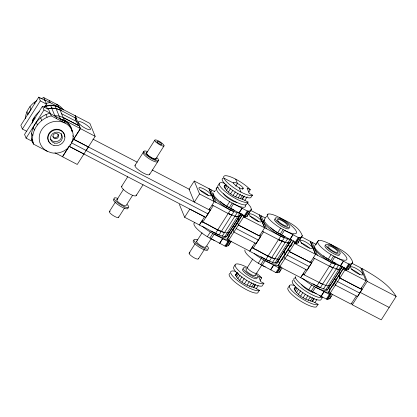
<?xml version="1.0" encoding="UTF-8"?>
<svg xmlns="http://www.w3.org/2000/svg" width="417" height="417" viewBox="0 0 417 417"><rect width="100%" height="100%" fill="white"/><g stroke="black" fill="none" stroke-linecap="round" stroke-linejoin="round"><path stroke-width="0.63" d="M32.161 123.135C32.896 118.616 35.664 114.394 39.334 111.688M33.459 121.175L34.001 118.016L35.153 118.167M72.793 135.608L73.23 136.687C72.944 141.035 70.963 145.074 67.882 148.124A17.227 15.752 -22.2 0 1 51.312 152.752L47.257 151.282L33.469 144.105C27.074 131.652 37.155 115.905 50.181 113.195L51.281 115.89L65.177 123.119L64.296 120.966L50.4 113.737M25.265 118.798C25.729 111.375 30.389 104.318 36.863 100.695M33.469 144.105C29.581 131.835 39.234 118.605 51.281 115.89M194.682 222.678L193.874 223.486L194.061 224.899L195.239 226.832A17.227 4.279 32.5 0 0 207.343 236.726L224.966 246.066L226.457 246.254L228.422 245.702L228.829 244.737M224.966 246.066L243.627 216.887L264.607 227.802L259.327 214.875L264.644 227.76L259.416 235.965L238.503 225.071L237.544 222.741L242.678 214.593L243.627 216.887L245.066 217.043L247.031 216.496L247.641 215.047M247.031 216.496L251.378 209.178L250.591 206.921L247.557 203.095M244.821 249.992L245.008 251.409L246.186 253.338A17.227 4.279 32.5 0 0 258.29 263.231L275.913 272.577L277.399 272.76L279.369 272.212L280.657 269.69M289.45 251.576L294.569 243.392L315.554 254.307L310.269 241.38L315.591 254.266L310.363 262.475L289.45 251.576L288.491 249.246L293.625 241.099L294.569 243.392L296.007 243.554L297.978 243.002L298.588 241.552M297.978 243.002L302.32 235.688C298.744 225.826 287.641 221.896 279.187 217.403M295.267 276.492L295.455 277.91L296.633 279.838A17.227 4.279 32.5 0 0 308.736 289.732L326.36 299.078L327.845 299.26L329.816 298.713L330.222 297.743M352.193 263.424L360.7 267.85L365.985 280.777L360.788 288.945L339.881 278.045L338.922 275.715L344.056 267.573L345 269.862L346.438 270.023L348.409 269.476L349.019 268.022M348.409 269.476L352.751 262.157C349.175 252.295 338.072 248.365 329.618 243.872M243.627 216.887L247.312 210.997L248.798 211.179L250.763 210.632M294.569 243.392L298.254 237.502L299.745 237.685L301.71 237.137M339.881 278.045L348.685 263.971L350.171 264.159L352.141 263.612M244.372 216.96L248.052 211.091M295.314 243.465L298.994 237.596M345.745 269.935L349.425 264.065M68.732 146.847L62.498 156.709L55.008 152.81M209.532 208.604L210.257 210.371L205.779 217.408L69.159 146.325L62.514 156.776L77.265 164.454L95.165 136.323L89.89 123.401L59.052 107.357L55.044 105.902L50.702 105.496L46.323 106.168L44.562 106.898M184.632 217.273L189.813 209.12L204.58 216.783L199.383 224.951L184.632 217.273L179.357 204.351M209.824 238.164L212.821 233.442L227.99 241.401L227.056 239.097L237.508 222.725L237.956 222.683L237.544 222.741M228.459 237.612L228.334 236.528L238.743 220.145L238.868 221.229M228.949 236.866L229.647 235.772M231.044 233.572L231.743 232.472M235.204 227.02L236.236 225.394M226.457 246.254L229.845 240.917M229.032 244.253L231.07 241.052M228.422 245.702L231.133 241.438M259.874 234.797L260.599 236.564L256.121 243.601L233.984 232.107L233.03 229.762L233.489 229.725M260.766 264.67L263.763 259.953L278.931 267.907L284.936 258.613L307.079 270.138L311.556 263.101L310.837 261.339M280.391 256.966L281.089 255.866M282.486 253.672L283.534 252.019M284.576 250.419L285.609 248.793M286.646 247.172L287.334 246.087M279.406 264.117L279.281 263.033L285.218 253.698L283.883 251.472L285.223 253.724L293.558 240.645M283.993 256.304L288.47 249.262L288.918 249.225L288.491 249.246M282.34 259.53L283.039 258.431M288.47 249.262L289.419 251.607L284.941 258.644L283.987 256.273L278.003 265.603L276.435 265.712L273.661 265.155L270.675 269.851M277.399 272.76L281.131 266.89M279.369 272.212L282.08 267.943M311.212 291.17L314.209 286.453L329.378 294.407L339.86 278.076L338.906 275.731L339.355 275.694L338.922 275.715M329.852 290.618L329.727 289.534L343.989 267.115M321.121 296.351L324.103 291.655L326.881 292.213L328.45 292.108L338.906 275.731M332.787 286.031L333.485 284.931M334.882 282.736L336.258 280.568M327.845 299.26L331.239 293.928M330.426 297.258L331.103 296.19M329.816 298.713L332.526 294.444M361.278 287.808L361.998 289.57L357.52 296.612L335.383 285.113L334.434 282.773M44.51 107.164L46.464 104.099L44.942 100.351L38.771 97.14L20.85 125.293L22.377 129.035L26.86 131.371M22.377 129.035L40.298 100.883L38.771 97.14M42.482 106.241L44.009 109.984L50.181 113.195L48.648 109.457L42.482 106.241L24.567 134.404L26.094 138.147L32.328 141.389M26.094 138.147L44.009 109.984M69.801 145.325L70.442 144.318M75.143 115.728L80.408 128.644L71.401 142.807L86.147 150.501L88.388 146.972L210.257 210.371M121.587 186.456L127.753 176.751M134.978 165.393L143.912 151.35M109.327 211.638L115.373 202.136M116.791 199.905L123.63 189.151M146.576 153.07L154.78 140.159M155.864 158.736L164.069 145.83M118.616 217.304L124.662 207.802M132.58 195.354L126.08 205.571A5.457 1.355 32.5 0 1 119.867 203.319A5.457 1.355 32.5 0 1 117.604 199.602M136.197 195.557L143.052 184.778M149.594 174.494L158.523 160.456M194.254 181.02L189.063 189.177L194.338 202.094L199.529 193.941L194.254 181.02L214.797 191.69M219.259 183.621L217.705 186.065A17.227 4.279 32.5 0 0 229.267 198.101A17.227 4.279 32.5 0 0 246.228 204.768L248.058 202.047L242.454 199.128C235.407 197.601 227.265 193.306 224.148 186.602L225.769 184.048M214.369 191.778L215.365 190.215M216.027 189.172L217.022 187.608A17.227 4.279 32.5 0 1 218.096 187.436M209.089 209.782L214.302 201.567L209 188.687L214.286 201.614L216.063 202.485C223.898 206.092 231.112 211.638 239.749 213.228L237.508 216.746C228.281 214.859 220.536 208.881 212.06 205.086M225.66 184.533L224.148 186.602M224.273 187.551L226.222 184.481M224.471 232.655L217.705 229.913L201.573 221.521L199.336 225.039L201.098 225.957C209.49 229.152 217.168 236.481 226.52 236.564L229.496 232.305L228.756 232.994C219.212 232.967 211.341 225.388 202.787 222.105L213.233 205.675M225.055 188.833L227.004 185.768M226.447 190.376L228.719 186.8M189.12 253.155L195.166 243.648M196.584 241.422L202.057 232.816M228.344 192.065L230.617 188.489M230.622 193.79L232.894 190.215M235.808 186.086L237.466 183.48L235.704 179.164M233.124 195.432L235.397 191.856M207.343 236.726L210.33 232.034A17.227 4.279 32.5 0 1 202.136 226.123M244.367 215.704L226.702 206.347L229.684 201.656A17.227 4.279 32.5 0 1 217.58 191.757L216.334 189.396L216.215 188.411L217.022 187.608M235.683 196.876L237.956 193.3M229.194 207.76L232.191 203.048L247.312 210.997M242.491 189.172L243.153 188.13A5.744 1.428 32.5 0 0 238.618 184.121L237.341 183.407A5.744 1.428 32.5 0 0 233.442 182.677L233.541 183.167A5.744 1.428 32.5 0 0 238.065 187.129L239.342 187.843A5.744 1.428 32.5 0 0 243.236 188.573L243.142 188.083M198.409 258.821L204.455 249.319M205.873 247.088L211.346 238.482M215.495 233.39L230.403 210.006M238.117 198.033L240.395 194.452M240.27 198.81L242.548 195.234M231.722 215.021L219.066 234.969A17.05 4.233 32.5 0 1 211.643 231.112M228.193 213.483L231.763 215.063L233.973 211.586A17.05 4.233 32.5 0 1 213.41 196.021L211.648 195.104M241.99 199.17L243.94 196.099M242.454 199.128L244.404 196.063M248.787 192.065L250.278 189.714L249.559 188.917A17.227 4.279 32.5 0 0 227.015 175.833A17.227 4.279 32.5 0 0 231.054 185.732A17.227 4.279 32.5 0 0 252.196 195.38L252.478 195.099L249.288 193.441L247.088 188.057L250.278 189.714M244.868 200.384L247.145 196.808M222.23 236.173L234.917 216.178L237.471 216.704L239.207 216.564L239.947 215.829M234.959 216.22L237.195 212.701M219.634 243.293L222.615 238.597M219.728 243.34L222.714 238.649L225.488 239.207L227.552 239.066M238.988 212.915L241.975 208.219M242.068 208.271L239.087 212.962L240.197 213.186M224.784 236.7L237.471 216.704M252.478 195.099L250.706 197.726A17.227 4.279 32.5 0 1 231.894 189.803A17.227 4.279 32.5 0 1 222.991 178.215M228.756 232.994L239.207 216.564M237.508 216.746L239.249 216.605L241.167 213.593M241.266 213.858L226.52 236.564M238.889 221.26L238.764 220.176L242.611 214.14M245.066 217.043L248.798 211.179M247.985 214.51L249.34 212.378M250.018 211.315L251.378 209.178M235.11 264.873L233.556 267.318A17.227 4.279 32.5 0 0 245.123 279.354A17.227 4.279 32.5 0 0 262.079 286.02L263.914 283.299L260.724 281.637L258.524 276.252L261.72 277.915L260.166 280.354M266.645 216.199L264.175 219.613L264.368 221.031A17.227 4.279 32.5 0 0 277.644 232.853L295.314 242.209M267.307 215.156L267.969 214.114A17.227 4.279 32.5 0 1 293.047 227.156A17.227 4.279 32.5 0 1 284.467 230.33L281.48 235.026A17.227 4.279 32.5 0 0 285.139 236.752M254.923 242.975L249.726 251.143L228.745 240.228L227.807 237.919M229.949 273.453A17.227 4.279 32.5 0 0 238.852 285.04A17.227 4.279 32.5 0 0 257.664 292.963L259.437 290.341L253.833 287.422C246.786 285.895 238.639 281.6 235.522 274.897L237.148 272.343M237.038 272.827L235.522 274.897M279.098 259.181C269.554 259.155 261.683 251.576 253.124 248.292L263.575 231.862M235.647 275.84L237.596 272.775M236.434 277.128L238.706 273.552M237.82 278.665L240.098 275.09M247.375 267.469L252.801 258.936M239.718 280.36L241.996 276.784M241.996 282.085L244.273 278.504M244.503 283.727L246.775 280.146M258.29 263.231L261.277 258.54L263.763 259.953M277.644 232.853L280.631 228.162A17.227 4.279 32.5 0 1 268.527 218.268L267.281 215.902L267.161 214.922L267.969 214.114M247.057 285.171L249.335 281.595M280.135 234.265L283.138 229.553L298.254 237.502M255.168 275.481L261.751 265.134M268.048 256.054L278.493 239.629C282.028 241.026 285.65 243.299 289.591 242.803L290.284 242.016M268.048 256.106L251.915 247.714L249.679 251.232L265.837 259.582L268.048 256.106L274.808 258.848M262.402 231.279L278.535 239.676L280.745 236.199L287.537 238.894L290.091 239.421L287.85 242.939M249.496 286.323L251.774 282.747M251.649 287.104L253.922 283.529M253.369 287.459L255.319 284.394M253.833 287.422L255.783 284.358M265.837 259.582L272.572 262.366L285.259 242.366M287.537 238.894L285.301 242.413L278.535 239.676M256.247 288.679L258.196 285.614M270.576 269.799L273.562 265.103M289.935 239.421L292.916 234.729M275.126 262.892L287.808 242.892L289.544 242.757L276.862 262.757L275.126 262.892L272.572 262.366M293.015 234.776L290.029 239.473L291.139 239.697M289.424 242.814L288.376 244.461L289.711 246.687M289.591 242.803L291.509 239.785M291.608 240.051L276.862 262.757M290.675 246.478L292.072 244.279M296.007 243.554L299.745 237.685M299.604 239.952L302.32 235.688M289.294 285.88L287.803 288.225A17.227 4.279 32.5 0 0 299.364 300.261A17.227 4.279 32.5 0 0 316.326 306.928L318.098 304.301L312.495 301.387C305.447 299.854 297.3 295.564 294.183 288.861L295.486 286.818M335.57 263.221A17.227 4.279 32.5 0 1 331.911 261.495L334.898 256.799A17.227 4.279 32.5 0 0 343.472 253.63A17.227 4.279 32.5 0 0 318.4 240.583L314.606 246.082L314.793 247.5A17.227 4.279 32.5 0 0 328.075 259.327L345.745 268.678M316.076 244.232L318.4 240.583M305.864 269.481L300.673 277.649L279.687 266.734L278.754 264.425M295.372 287.303L294.183 288.861M294.308 289.805L295.934 287.25M304.233 274.594L314.533 258.404M295.095 291.092L297.045 288.027M296.482 292.63L298.754 289.054M298.379 294.324L300.657 290.743M300.657 296.044L302.935 292.468M303.164 297.686L305.437 294.11M308.736 289.732L311.718 285.04A17.227 4.279 32.5 0 1 302.57 278.28M328.075 259.327L331.062 254.631A17.227 4.279 32.5 0 1 318.958 244.737L317.78 242.803L317.592 241.391M305.718 299.135L307.996 295.559M330.566 260.734L333.569 256.022L348.685 263.971M322.57 284.175L302.862 274.219L300.621 277.743L316.784 286.088L329.456 266.166L333.047 267.761A17.05 4.233 32.5 0 1 329.962 266.322M316.784 286.088L323.519 288.872L326.068 289.403L341.038 265.926L338.484 265.4L331.692 262.705L329.482 266.182L313.349 257.784M308.158 300.287L310.43 296.711M310.311 301.069L312.583 297.493M312.031 301.423L313.98 298.358M312.495 301.387L314.116 298.833M323.519 288.872L338.484 265.4M314.908 302.643L316.857 299.578M321.022 296.299L324.009 291.608M340.366 265.89L343.347 261.198M343.446 261.245L340.46 265.942L341.57 266.166M319.386 295.601L322.576 297.264L320.741 299.979A17.227 4.279 32.5 0 1 301.929 292.056A17.227 4.279 32.5 0 1 293.031 280.474M326.068 289.403L327.809 289.262L342.133 266.791M341.247 268.558L327.809 289.262M342.555 266.562L340.507 269.293L338.766 269.434L336.217 268.902M343.201 269.653L344.249 268.006M346.438 270.023L350.171 264.159M349.696 266.953L350.713 265.358M351.734 263.758L352.751 262.157M361.258 269.502L361.92 268.454C374.607 275.793 388.316 283.623 396.15 296.445L381.258 319.86L352.302 304.796L351.583 303.034M356.311 295.981L351.119 304.149L330.134 293.234L329.201 290.93M352.302 304.796L367.195 281.376L361.92 268.454M75.242 120.002L76.269 118.397L75.19 115.77M71.505 142.463L80.413 128.561L79.339 125.934L63.118 117.495L60.043 109.958L56.034 108.498L51.692 108.097L47.314 108.764M225.706 246.16L229.491 240.301M276.653 272.666L280.433 266.807L279.687 266.734M327.1 299.166L330.879 293.307M275.913 272.577L278.931 267.907L278.003 265.603L278.499 265.572M326.36 299.078L329.378 294.407L328.45 292.108L328.945 292.072M248.058 202.047L247.781 202.323A17.227 4.279 32.5 0 1 225.55 191.815A17.227 4.279 32.5 0 1 224.403 183.209M239.249 216.605L239.989 215.87M264.399 219.973L263.596 220.77L263.752 222.214L266.406 228.678L280.745 236.199M279.098 259.233L279.838 258.446M263.914 283.299L263.633 283.576A17.227 4.279 32.5 0 1 238.56 270.529A17.227 4.279 32.5 0 1 247.14 267.36M259.437 290.341L259.155 290.618A17.227 4.279 32.5 0 1 236.929 280.104A17.227 4.279 32.5 0 1 235.777 271.498M330.796 284.983L330.045 285.739L328.309 285.88M322.576 297.264L322.294 297.54A17.227 4.279 32.5 0 1 302.294 288.757A17.227 4.279 32.5 0 1 295.653 277.863M318.098 304.301L317.817 304.582A17.227 4.279 32.5 0 1 295.59 294.068A17.227 4.279 32.5 0 1 294.438 285.463M40.845 98.631L43.842 97.656L57.739 104.891L58.615 107.049L44.718 99.814L43.842 97.656M46.271 103.234L50.113 102.624L49.237 100.466M61.674 110.912A17.05 15.591 -22.2 0 0 60.126 109.989L56.118 108.535L51.776 108.128L47.397 108.801L46.323 106.168M330.055 285.718L328.32 285.859L325.755 285.353M59.026 118.584L64.275 120.153L95.165 136.323M338.797 269.45L333.021 267.745M77.578 125.017L63.202 117.521L59.11 116.041L56.034 108.498M325.766 285.332L322.56 284.196A17.05 4.233 32.5 0 1 320.001 283.018M250.82 210.449L265.139 217.882M301.762 236.955L316.081 244.388M260.599 236.564L238.461 225.065L237.508 222.725M289.419 251.607L311.556 263.101M339.86 278.076L361.998 289.57M236.22 228.589L258.358 240.083M287.177 255.126L309.315 266.619M337.619 281.595L359.756 293.094M223.861 178.09L233.53 183.12M60.043 109.958L76.269 118.397M40.298 100.883L46.464 104.099M61.58 113.726L76.504 121.488M261.991 221.297L263.752 222.214A17.05 4.233 32.5 0 0 284.316 237.779L269.403 261.162A17.05 4.233 32.5 0 1 262.528 257.628M312.938 247.802L314.699 248.725A17.05 4.233 32.5 0 0 335.258 264.284L320.35 287.667A17.05 4.233 32.5 0 1 312.932 283.81M264.644 227.76L266.406 228.678M315.591 254.266L331.692 262.705M199.529 193.941L214.286 201.614M367.195 281.376L396.15 296.445M345 269.862L365.985 280.777M92.913 139.137L137.214 162.187M152.174 169.969L189.573 189.427M360.199 292.38L389.155 307.444M86.157 150.506L208.015 213.89M69.159 146.325L83.916 154.019M331.062 254.631L333.569 256.022M280.631 228.162L283.138 229.553M229.684 201.656L232.191 203.048M311.718 285.04L314.209 286.453M210.33 232.034L212.821 233.442M261.72 277.915L260.995 277.117A17.227 4.279 32.5 0 0 256.252 273.093M339.141 271.488L340.142 273.156L340.267 274.24M334.663 278.53L335.664 280.198L335.789 281.277M328.726 287.866L329.727 289.534M277.946 260.813L279.281 263.033M237.742 218.482L238.764 220.176M233.265 225.519L234.271 227.187M227.338 234.86L228.334 236.528M312.052 242.308L317.353 255.183M261.105 215.797L263.752 222.214M210.762 189.605L216.063 202.485M44.718 99.814L44.942 100.351M78.042 125.256L74.966 117.719M303.368 273.067L304.082 274.829M239.217 187.77L240.979 192.086M252.405 246.53L253.124 248.292M202.068 220.338L202.787 222.105M59.052 107.357L60.126 109.989M63.202 117.521L64.275 120.153A17.05 15.591 -22.2 0 1 72.204 131.814M55.044 105.902L56.118 108.535M60.267 118.699L59.188 116.067L54.768 115.634L51.692 108.097M55.795 116.541L56.676 118.694M50.702 105.496L51.776 108.128M54.851 115.66L55.279 116.713M45.985 114.56L47.085 117.25M40.637 117.787L41.731 120.477M34.293 102.248L34.95 103.864M29.925 106.611L31.025 109.306L27.944 114.513L26.844 111.819M36.269 122.155L37.368 124.845M34.001 118.016L34.429 119.069M33.188 127.362L34.288 130.052M31.603 133.054L32.703 135.744M25.26 117.511L25.698 118.59M31.619 138.851L32.719 141.54M31.973 140.049L33.094 142.828M213.228 193.107L213.421 194.525A17.227 4.279 32.5 0 0 226.702 206.347M285.218 253.698L285.348 254.808M234.265 227.187L234.396 228.271M314.543 247.276L314.699 248.725M213.254 194.577L213.41 196.021M32.641 121.634A17.227 15.747 -22.2 0 1 32.907 119.252M44.53 106.226A17.227 15.747 -22.2 0 1 61.612 109.082M56.06 104.135A17.227 15.747 -22.2 0 1 63.462 110.052M61.242 133.57A6.031 5.515 -22.2 0 1 58.354 140.972A6.031 5.515 -22.2 0 1 50.52 139.049M49.3 142.239A8.611 7.876 -22.3 0 1 53.715 129.703A8.611 7.876 -22.3 0 1 64.713 136.917M50.822 143.667A8.611 7.876 -22.3 0 1 50.009 143M60.846 119.643A17.227 15.752 -22.2 0 1 72.151 131.569M47.257 151.282A17.227 15.752 -22.2 0 1 48.158 123.635A17.227 15.752 -22.2 0 1 73.23 136.687M58.052 134.118A2.872 2.627 -22.2 0 1 52.928 136.594M60.606 108.29A17.034 15.465 -15.9 0 1 61.575 109.004M149.573 173.832A8.611 2.142 32.4 0 1 141.41 171.924A8.611 2.142 32.4 0 1 135.457 165.038M157 157.725A8.611 2.137 32.5 0 1 155.421 160.404A8.611 2.137 32.5 0 1 144.944 153.555A8.611 2.137 32.5 0 1 147.748 151.673M136.171 194.895A8.611 2.137 32.5 0 1 128.014 192.982A8.611 2.137 32.5 0 1 122.061 186.102M156.286 158.538A6.031 1.496 32.5 0 1 150.13 156.985A6.031 1.496 32.5 0 1 146.982 152.44M155.802 158.288A5.457 1.355 32.5 0 1 150.839 157.261A5.457 1.355 32.5 0 1 146.831 152.815M157.777 161.629A8.611 2.137 32.5 0 1 148.65 158.439A8.611 2.137 32.5 0 1 143.641 152.169M256.663 273.135A5.457 1.355 32.5 0 1 251.034 271.279A5.457 1.355 32.5 0 1 247.63 267.214M255.11 275.032A5.457 1.355 32.5 0 1 249.543 273.625A5.457 1.355 32.5 0 1 246.692 269.518M256.309 274.469A8.611 2.137 32.5 0 1 254.724 277.154A8.611 2.137 32.5 0 1 244.253 270.305A8.611 2.137 32.5 0 1 247.052 268.423M257.086 278.374A8.611 2.137 32.5 0 1 247.959 275.189A8.611 2.137 32.5 0 1 242.949 268.913M314.329 292.718A8.611 2.137 32.5 0 1 301.673 284.832M327.585 289.695A17.227 4.279 32.5 0 1 315.56 287.209L312.573 291.905A17.227 4.279 32.5 0 0 316.227 293.631M127.221 204.559A8.611 2.137 32.5 0 1 125.637 207.239A8.611 2.137 32.5 0 1 115.16 200.395A8.611 2.137 32.5 0 1 117.964 198.508M127.972 207.796A8.611 2.137 32.5 0 1 119.815 205.889A8.611 2.137 32.5 0 1 113.857 199.003M118.558 216.856A5.457 1.355 32.5 0 1 112.991 215.448A5.457 1.355 32.5 0 1 110.14 211.336M233.046 209.417A11.77 2.924 32.5 0 1 220.4 201.468M231.763 215.063A17.05 4.233 32.5 0 1 228.141 213.348M221.271 231.492A17.05 4.233 32.5 0 1 216.579 229.209M200.89 190.632A7.178 1.783 32.5 0 1 208.187 195.417M277.138 263.195A17.227 4.279 32.5 0 1 265.113 260.708L262.126 265.4A17.227 4.279 32.5 0 0 265.285 266.916M261.277 258.54A17.227 4.279 32.5 0 1 254.099 253.489M329.477 259.796A11.77 2.924 32.5 0 1 328.419 259.176M327.376 258.524A11.77 2.924 32.5 0 1 325.844 257.503M324.395 256.45A11.77 2.924 32.5 0 1 323.488 255.736M301.236 242.97A7.178 1.783 32.5 0 1 309.456 248.11M289.127 228.396A8.611 2.137 32.5 0 1 280.24 225.467A8.611 2.137 32.5 0 1 274.866 219.045M234.192 210.246A17.227 4.279 32.5 0 1 230.538 208.516L233.52 203.824A17.227 4.279 32.5 0 0 245.358 204.893M249.872 216.334A7.178 1.783 32.5 0 1 258.514 221.604M236.898 202.365A8.611 2.137 32.5 0 1 229.293 198.961A8.611 2.137 32.5 0 1 223.606 193.65M283.388 235.61A11.77 2.924 32.5 0 1 270.742 227.661M282.106 241.255A17.05 4.233 32.5 0 1 278.483 239.54M226.191 236.684A17.227 4.279 32.5 0 1 214.166 234.203L211.179 238.894A17.227 4.279 32.5 0 0 214.838 240.625M271.613 257.685A17.05 4.233 32.5 0 1 268.527 256.247M261.985 257.305A17.05 4.233 32.5 0 1 260.912 256.632M351.667 269.445A7.178 1.783 32.5 0 1 359.887 274.579M339.558 254.865A8.611 2.137 32.5 0 1 330.671 251.936A8.611 2.137 32.5 0 1 325.291 245.514M205.81 246.64A5.457 1.355 32.5 0 1 200.848 245.613A5.457 1.355 32.5 0 1 196.84 241.167M207.014 246.077A8.611 2.137 32.5 0 1 205.43 248.756A8.611 2.137 32.5 0 1 194.953 241.907A8.611 2.137 32.5 0 1 197.757 240.025M207.786 249.981A8.611 2.137 32.5 0 1 198.659 246.791A8.611 2.137 32.5 0 1 193.65 240.52M198.351 258.373A5.457 1.355 32.5 0 1 192.779 256.966A5.457 1.355 32.5 0 1 189.933 252.853M88.409 146.961L73.637 139.288L88.388 146.972M54.71 143.156A6.031 5.515 -22.2 0 0 62.227 136.093A6.031 5.515 -22.2 0 0 52.344 133.893A6.031 5.515 -22.2 0 0 54.71 143.156M53.975 145.491A8.611 7.876 -22.3 0 0 64.713 135.395A8.611 7.876 -22.3 0 0 50.593 132.252A8.611 7.876 -22.3 0 0 53.975 145.491M55.122 138.725A2.872 2.627 -22.2 0 0 58.479 135.165A2.872 2.627 -22.2 0 0 53.694 134.404A2.872 2.627 -22.2 0 0 55.122 138.725M155.875 141.952A5.457 1.355 32.5 0 0 163.813 146.086A5.457 1.355 32.5 0 0 158.59 140.951A5.457 1.355 32.5 0 0 155.875 141.952M157.558 142.447A2.872 0.714 32.5 0 0 161.739 144.621A2.872 0.714 32.5 0 0 158.986 141.916A2.872 0.714 32.5 0 0 157.558 142.447M79.736 124.266A7.178 1.783 32.5 0 0 90.187 129.703A7.178 1.783 32.5 0 0 83.317 122.947A7.178 1.783 32.5 0 0 79.736 124.266M200.332 190.329A7.178 1.783 32.5 0 0 210.783 195.766A7.178 1.783 32.5 0 0 203.908 189.005A7.178 1.783 32.5 0 0 200.332 190.329M301.606 243.022A7.178 1.783 32.5 0 0 312.052 248.459A7.178 1.783 32.5 0 0 305.176 241.698A7.178 1.783 32.5 0 0 301.606 243.022M278.613 221.599A6.031 1.496 32.5 0 0 287.386 226.165A6.031 1.496 32.5 0 0 281.616 220.489A6.031 1.496 32.5 0 0 278.613 221.599M276.93 221.104A8.611 2.137 32.5 0 0 289.466 227.625A8.611 2.137 32.5 0 0 281.22 219.519A8.611 2.137 32.5 0 0 276.93 221.104M250.659 216.517A7.178 1.783 32.5 0 0 261.105 221.948A7.178 1.783 32.5 0 0 254.229 215.193A7.178 1.783 32.5 0 0 250.659 216.517M352.031 269.491A7.178 1.783 32.5 0 0 362.482 274.928A7.178 1.783 32.5 0 0 355.607 268.173A7.178 1.783 32.5 0 0 352.031 269.491M329.039 248.068A6.031 1.496 32.5 0 0 337.817 252.634A6.031 1.496 32.5 0 0 332.047 246.958A6.031 1.496 32.5 0 0 329.039 248.068M327.361 247.573A8.611 2.137 32.5 0 0 339.897 254.094A8.611 2.137 32.5 0 0 331.651 245.988A8.611 2.137 32.5 0 0 327.361 247.573"/></g></svg>
